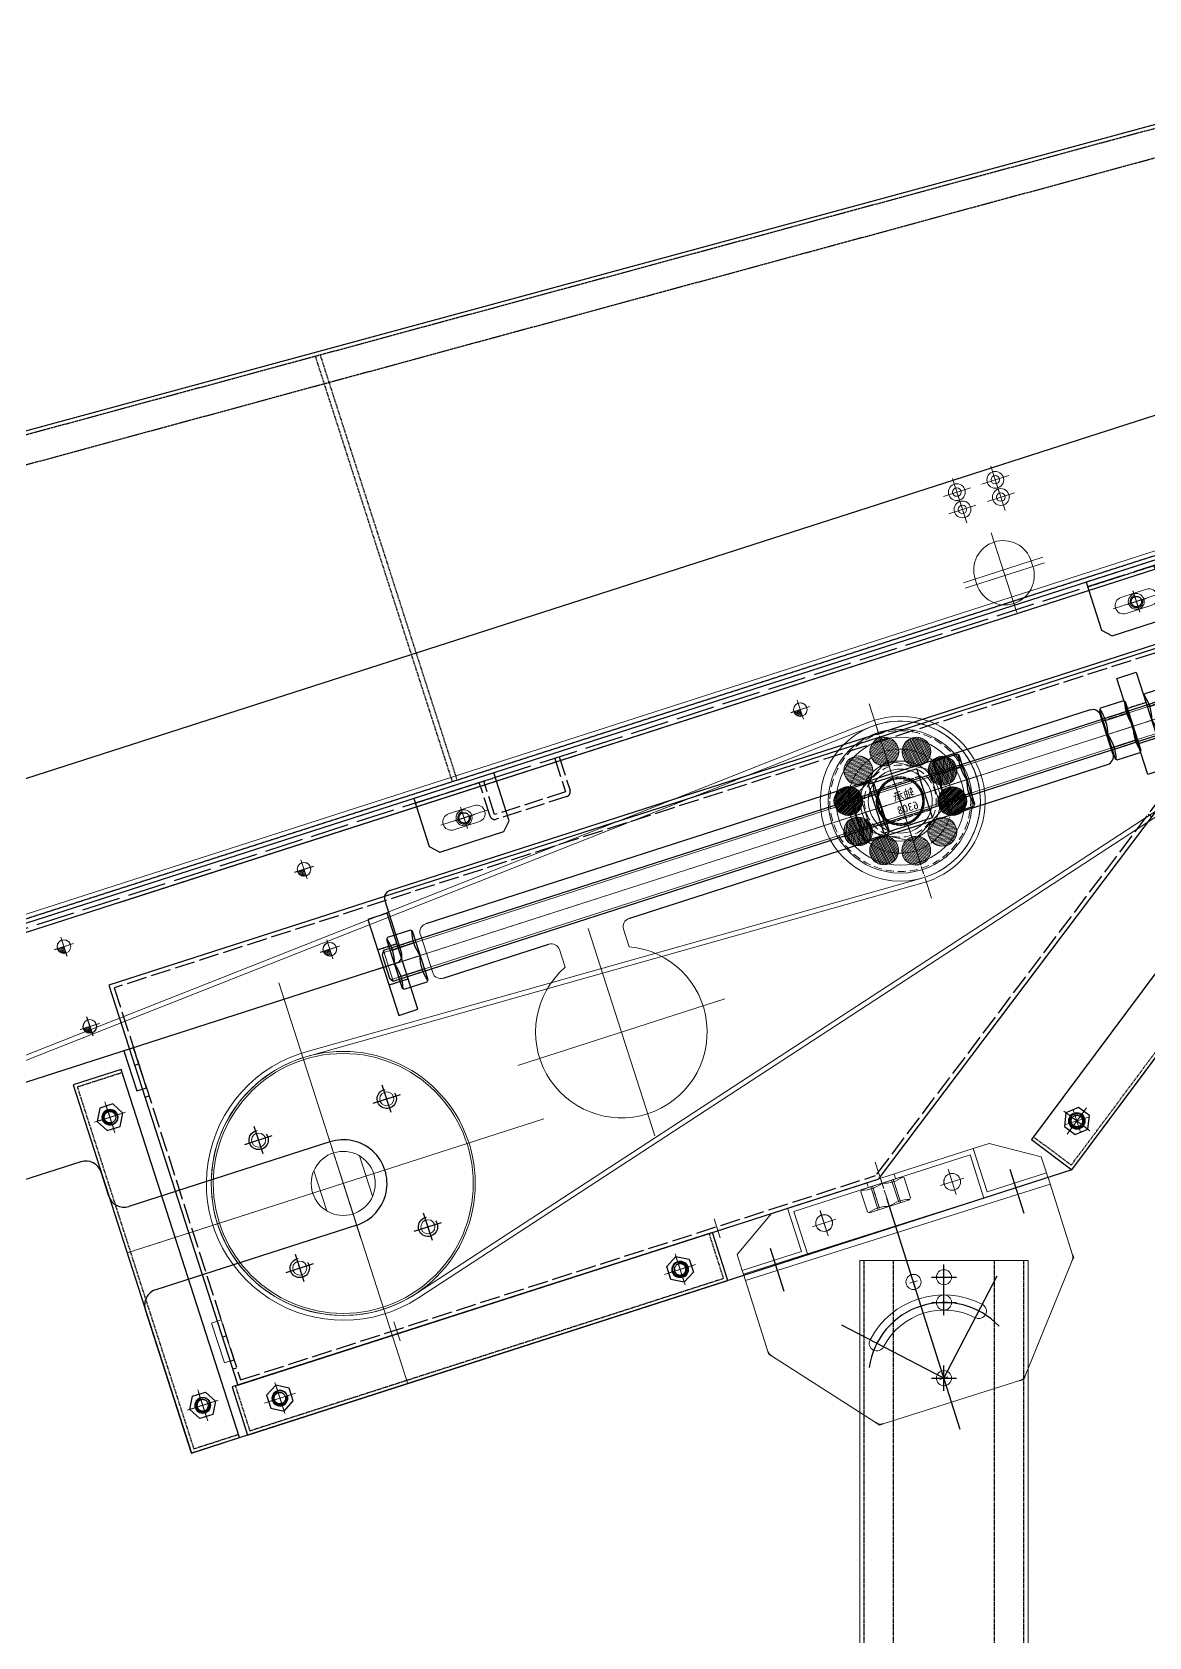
# Model space of a CAD drawing. Header units: millimetres. Extents: x 845401 to 948039, y 511594 to 550263.
# Drawn here: x 903362 to 904027, y 544708 to 545663 of the extents above; entities that cross this region are included whole.
import ezdxf

# ---------------------------------------------------------------- set-up
doc = ezdxf.new("R2010")
doc.units = ezdxf.units.MM
for name, pattern in [('ACAD_ISO02W100', [15, 12, -3]), ('CENTER', [0]), ('CENTER1', [28, 25, -1, 1, -1]), ('CENTER2', [28.575, 19.05, -3.175, 3.175, -3.175]), ('CENTERX2', [4, 2.5, -0.5, 0.5, -0.5]), ('DASHED', [0.75, 0.5, -0.25]), ('HIDDEN', [0.375, 0.25, -0.125])]:
    doc.linetypes.add(name, pattern=pattern)
for name, color, linetype in [('2细线层', 4, 'Continuous'), ('3中心线层', 1, 'CENTER'), ('4虚线层', 6, 'DASHED'), ('5剖面线层', 2, 'Continuous'), ('虚线', 4, 'ACAD_ISO02W100')]:
    doc.layers.add(name, color=color, linetype=linetype)
for name, color, linetype, lineweight in [('A-剖-0.10mm.......SECT-L01', 255, 'Continuous', 18), ('中心线', 1, 'CENTER', 9), ('粗实线', 7, 'Continuous', 30), ('细实线', 2, 'Continuous', 18)]:
    doc.layers.add(name, color=color, linetype=linetype, lineweight=lineweight)

# ---------------------------------------------------------------- blocks, each defined once
blk = doc.blocks.new('G$CDC56E7B3')
at = {"linetype": 'ByBlock', "lineweight": -2}
h = blk.add_hatch(color=2, dxfattribs=at)
h.paths.add_polyline_path([(2.5, -268.4), (2.5, -276.9), (11, -276.9)])
h.paths.add_polyline_path([(89, -276.9), (97.5, -276.9), (97.5, -268.4)])
for p, q in [((0, -286.9, 6.36), (0, 388.38)), ((100, 388.38), (0, 388.38)), ((100, -286.9, 6.36), (100, 388.38)), ((100, -276.9, 6.36), (0, -276.9, 6.36)), ((100, -286.9, 6.36), (0, -286.9, 6.36))]:
    blk.add_line(p, q)
for centre in [(50, 378.38), (50, 363.38), (50, 318.38), (50, -16.9, 6.36), (50, -116.9, 6.36), (20, -221.9, 6.36), (80, -221.9, 6.36)]:
    blk.add_circle(centre, 4.5)
at = {"layer": '3中心线层'}
for p, q in [((50, 370.88), (50, 385.88)), ((42.5, 378.38), (57.5, 378.38)), ((42.5, 363.38), (57.5, 363.38)), ((50, 355.88), (50, 370.88)), ((50, 310.88), (50, 325.88)), ((42.5, 318.38), (57.5, 318.38)), ((50, -6.7, 6.36), (50, -27.1, 6.36)), ((39.8, -16.9, 6.36), (60.2, -16.9, 6.36)), ((50, -106.7, 6.36), (50, -127.1, 6.36)), ((39.8, -116.9, 6.36), (60.2, -116.9, 6.36)), ((20, -205.4, 6.36), (20, -238.4, 6.36)), ((80, -205.4, 6.36), (80, -238.4, 6.36)), ((3.5, -221.9, 6.36), (36.5, -221.9, 6.36)), ((63.5, -221.9, 6.36), (96.5, -221.9, 6.36)), ((50, -295.27, 6.36), (50, -269.07, 6.36))]:
    blk.add_line(p, q, dxfattribs=at)
at = {"layer": '4虚线层'}
for p, q in [((2.5, -276.9, 6.36), (2.5, 388.38)), ((20, -276.9, 6.36), (20, 388.38)), ((80, -276.9, 6.36), (80, 388.38)), ((97.5, -276.9, 6.36), (97.5, 388.38)), ((42, -276.9, 6.36), (42, -286.9, 6.36)), ((43, -276.9, 6.36), (43, -286.9, 6.36)), ((57, -276.9, 6.36), (57, -286.9, 6.36)), ((58, -276.9, 6.36), (58, -286.9, 6.36))]:
    blk.add_line(p, q, dxfattribs=at)
at = {"layer": '5剖面线层'}
for p, q in [((11, -276.9, 6.36), (2.5, -268.4, 6.36)), ((89, -276.9, 6.36), (97.5, -268.4, 6.36))]:
    blk.add_line(p, q, dxfattribs=at)
blk = doc.blocks.new('G$C56B2856F')
at = {"linetype": 'ByBlock', "lineweight": -2}
h = blk.add_hatch(dxfattribs=at)
h.set_pattern_fill('ANSI31', color=0, scale=0.2, style=0)
h.set_pattern_definition([(45, (-3782.49265, -49905.5814), (-0.449012806, 0.449012806), [])])
h.paths.add_polyline_path([(4.25, 0), (0, 0), (0, -4.25, 0.4142136)])
at = {"color": 1, "linetype": 'CENTER', "lineweight": -2, "ltscale": 3}
for p, q in [((-6.25, 0), (6.25, 0)), ((0, 6.25), (0, -6.25))]:
    blk.add_line(p, q, dxfattribs=at)
at = {"color": 0, "linetype": 'ByBlock', "lineweight": -2}
blk.add_circle((0, 0), 4.25, dxfattribs=at)
blk = doc.blocks.new('G$C93B904BA')
at = {"color": 1, "linetype": 'CENTER', "lineweight": -2, "ltscale": 3}
for p, q in [((-7, 0), (7, 0)), ((0, 7), (0, -7))]:
    blk.add_line(p, q, dxfattribs=at)
at = {"color": 0, "linetype": 'ByBlock', "lineweight": -2}
blk.add_circle((0, 0), 5, dxfattribs=at)
blk = doc.blocks.new('A$C040F782D12')
for p, q in [((862828.4, -655715.1), (862866.9, -655715.1)), ((862828.4, -655715.1), (862828.4, -655715.1)), ((862863.9, -655718.1), (862831.4, -655718.1)), ((862865.4, -655752.1), (862865.4, -655719.6)), ((862868.4, -655716.6), (862868.4, -655755.1)), ((862868.4, -655755.1), (862868.4, -655755.1))]:
    blk.add_line(p, q)
for centre, radius, start, end in [((862831.4, -655715.1), 3, 180, 270), ((862863.9, -655719.6), 1.5, 0, 90), ((862866.9, -655716.6), 1.5, 0, 90), ((862868.4, -655752.1), 3, 180, 270)]:
    blk.add_arc(centre, radius, start, end)
blk = doc.blocks.new('A$C433C1705')
at = {"layer": '虚线', "ltscale": 5}
blk.add_blockref('A$C040F782D12', (-862828.4, 655755.1), dxfattribs=at)
blk = doc.blocks.new('G$C43B7555D')
at = {"layer": '粗实线'}
for p, q in [((6.5, 1.5), (6.5, 91)), ((1036, 91), (6.5, 91)), ((6.5, 91), (6.5, 91)), ((1036, 46), (1036, 91)), ((463.2, 41), (1031, 41)), ((458.2, 36), (458.2, 1.5)), ((453.2, -3.5), (11.5, -3.5))]:
    blk.add_line(p, q, dxfattribs=at)
for centre, radius, start, end in [((463.2, 36), 5, 90.0001, 180.0001), ((1031, 46), 5, 270.0001, 0.0001), ((11.5, 1.5), 5, 180.0001, 270.0001), ((453.2, 1.4), 4.97, 270.0534, 0.309)]:
    blk.add_arc(centre, radius, start, end, dxfattribs=at)
at = {"layer": '虚线', "ltscale": 2}
for p, q in [((6.7, 88.4), (21.5, 91)), ((21.5, 91), (21.7, 88)), ((1020.7, 88), (1021, 91)), ((1021, 91), (1035.7, 88.4)), ((6.7, 88.4), (7.2, 85.4)), ((7.2, 85.4), (21.7, 88)), ((1020.7, 88), (21.7, 88)), ((1020.7, 88), (1035.2, 85.5)), ((1035.7, 88.4), (1035.2, 85.5))]:
    blk.add_line(p, q, dxfattribs=at)
at = {"layer": '虚线'}
for p, q in [((537, 66), (537, 88)), ((540, 66), (540, 88)), ((586.5, 88), (586.5, 66)), ((589.5, 88), (589.5, 66)), ((586.5, 66), (540, 66)), ((586.5, 63), (540, 63))]:
    blk.add_line(p, q, dxfattribs=at)
for centre, start, end in [((540, 66), 180.0001, 270.0001), ((586.5, 66), 270.0001, 0.0001)]:
    blk.add_arc(centre, 3, start, end, dxfattribs=at)
at = {"color": 0, "linetype": 'ByBlock', "lineweight": -2, "xscale": -1, "rotation": 8.58913231783558e-05}
for name, p in [('G$C56B2856F', (38, 70)), ('G$C93B904BA', (80, 70, 0)), ('G$C56B2856F', (258.6, 70)), ('G$C56B2856F', (416.2, 70)), ('G$C93B904BA', (521.2, 70)), ('G$C56B2856F', (741.9, 70)), ('G$C93B904BA', (962.4, 70)), ('G$C56B2856F', (1004.4, 70)), ('G$C56B2856F', (38, 17.5)), ('G$C93B904BA', (143, 22.8)), ('G$C56B2856F', (258.8, 17.5)), ('G$C56B2856F', (416.2, 17.5))]:
    blk.add_blockref(name, p, dxfattribs=at)
at = {"layer": '虚线', "ltscale": 2, "xscale": -1, "rotation": 8.58913231783558e-05}
blk.add_blockref('A$C433C1705', (61.4, 48), dxfattribs=at)
at = {"layer": '虚线', "ltscale": 2, "rotation": 8.589132319238923e-05}
blk.add_blockref('A$C433C1705', (979.4, 48), dxfattribs=at)
blk = doc.blocks.new('6308zza')
h = blk.add_hatch()
h.set_pattern_fill('ANSI31', color=2, scale=0.25, style=0)
h.set_pattern_definition([(45, (-1872.5048, -2641.3872), (-0.561266, 0.561266), [])])
h.paths.add_polyline_path([(9, 32.5, 1), (-9, 32.5, 1)])
h = blk.add_hatch()
h.set_pattern_fill('ANSI31', color=2, scale=0.25, angle=36, style=0)
h.set_pattern_definition([(81, (37.6802, -3237.5578), (-0.78397762, 0.12416986), [])])
h.paths.add_polyline_path([(-28.1, 26.3, 1), (-10.1, 26.3, 1)])
h = blk.add_hatch()
h.set_pattern_fill('ANSI31', color=2, scale=0.25, angle=-36, style=0)
h.set_pattern_definition([(9, (-3067.45665, -1036.2964), (-0.12416986, 0.78397762), [])])
h.paths.add_polyline_path([(10.1, 26.3, 1), (28.1, 26.3, 1)])
h = blk.add_hatch()
h.set_pattern_fill('ANSI31', color=2, scale=0.25, angle=72, style=0)
h.set_pattern_definition([(117, (1933.4727, -2597.09144), (-0.70723643, -0.36035496), [])])
h.paths.add_polyline_path([(-39.9, 10, 1), (-21.9, 10, 1)])
h = blk.add_hatch()
h.set_pattern_fill('ANSI31', color=2, scale=0.25, angle=-72, style=0)
h.set_pattern_definition([(333, (-3090.7443, 964.6244), (0.36035496, 0.70723643), [])])
h.paths.add_polyline_path([(39.9, 10, 1), (21.9, 10, 1)])
h = blk.add_hatch()
h.set_pattern_fill('ANSI31', color=2, scale=0.25, angle=108, style=0)
h.set_pattern_definition([(153, (3090.7443, -964.6244), (-0.36035496, -0.70723643), [])])
h.paths.add_polyline_path([(-39.9, -10, 1), (-21.9, -10, 1)])
h = blk.add_hatch()
h.set_pattern_fill('ANSI31', color=2, scale=0.25, angle=-108, style=0)
h.set_pattern_definition([(297, (-1933.4727, 2597.09144), (0.70723643, 0.36035496), [])])
h.paths.add_polyline_path([(39.9, -10, 1), (21.9, -10, 1)])
h = blk.add_hatch()
h.set_pattern_fill('ANSI31', color=2, scale=0.25, angle=144, style=0)
h.set_pattern_definition([(189, (3067.45665, 1036.2964), (0.12416986, -0.78397762), [])])
h.paths.add_polyline_path([(-10.1, -26.3, 1), (-28.1, -26.3, 1)])
h = blk.add_hatch()
h.set_pattern_fill('ANSI31', color=2, scale=0.25, angle=-144, style=0)
h.set_pattern_definition([(261, (-37.6802, 3237.5578), (0.78397762, -0.12416986), [])])
h.paths.add_polyline_path([(28.1, -26.3, 1), (10.1, -26.3, 1)])
h = blk.add_hatch()
h.set_pattern_fill('ANSI31', color=2, scale=0.25, angle=180, style=0)
h.set_pattern_definition([(225, (1872.5048, 2641.3872), (0.561266, -0.561266), [])])
h.paths.add_polyline_path([(9, -32.5, 1), (-9, -32.5, 1)])
at = {"color": 1, "linetype": 'CENTER2', "ltscale": 0.25}
for p, q in [((0, 50), (0, -50)), ((-50, 0), (50, 0))]:
    blk.add_line(p, q, dxfattribs=at)
at = {"color": 2}
for centre, radius in [((0, 0), 45), ((0, 32.5), 9), ((0, 0), 40), ((-19.1, 26.3), 9), ((19.1, 26.3), 9), ((0, 0), 25), ((-30.9, 10), 9), ((0, 0), 20), ((30.9, 10), 9), ((-30.9, -10), 9), ((30.9, -10), 9), ((-19.1, -26.3), 9), ((19.1, -26.3), 9), ((0, -32.5), 9)]:
    blk.add_circle(centre, radius, dxfattribs=at)
at = {"color": 1, "linetype": 'CENTER2', "ltscale": 0.25}
blk.add_circle((0, 0), 32.5, dxfattribs=at)
at = {"color": 3, "insert": (-10, 5.5), "char_height": 5, "width": 23.104, "attachment_point": 1}
blk.add_mtext('{\\fSimSun|b0|i0|c134|p54;轴承}6308', dxfattribs=at)
blk = doc.blocks.new('NLZT2015-6-5LM43T56')
at = {"color": 1, "linetype": 'CENTERX2'}
for p, q in [((0, -30), (0, 30)), ((-30, 0), (30, 0))]:
    blk.add_line(p, q, dxfattribs=at)
at = {"color": 0}
blk.add_lwpolyline([(-13.3, 23), (-26.6, 0), (-13.3, -23), (13.3, -23), (26.6, 0), (13.3, 23)], close=True, dxfattribs=at)
at = {"layer": '粗实线'}
blk.add_circle((0, 0), 14.2, dxfattribs=at)
at = {"layer": '细实线'}
blk.add_arc((0, 0), 15, 90, 0, dxfattribs=at)
blk = doc.blocks.new('nlzt2015-6-3rty66u')
at = {"color": 1, "linetype": 'CENTERX2'}
for p, q in [((0, 25), (0, -25)), ((-25, 0), (25, 0))]:
    blk.add_line(p, q, dxfattribs=at)
at = {"layer": '粗实线'}
blk.add_lwpolyline([(-16, 16), (16, 16), (16, -16), (-16, -16)], close=True, dxfattribs=at)
at = {"layer": '虚线', "ltscale": 0.25}
for p, q in [((-11, 16), (-11, -16)), ((11, 16), (11, -16))]:
    blk.add_line(p, q, dxfattribs=at)
at = {"layer": '虚线', "linetype": 'DASHED', "ltscale": 0.25}
blk.add_circle((0, 0), 15, dxfattribs=at)
blk.add_arc((0, 0), 14.2, 0, 270, dxfattribs=at)
blk = doc.blocks.new('gzsf123wwe')
at = {"color": 1, "linetype": 'CENTER2'}
for p, q in [((0, 75.8), (0, -51.8)), ((0, 29.5), (0, -5.5)), ((-63.8, 12), (63.8, 12)), ((-20.5, 12), (20.5, 12))]:
    blk.add_line(p, q, dxfattribs=at)
for radius in [50, 20]:
    blk.add_circle((0, 12), radius)
at = {"color": 4, "linetype": 'HIDDEN', "ltscale": 20}
for radius in [44, 22.5, 15, 14.2]:
    blk.add_circle((0, 12), radius, dxfattribs=at)
blk.add_blockref('6308zza', (0, 12))
at = {"color": 0, "rotation": 90}
for name in ['NLZT2015-6-5LM43T56', 'nlzt2015-6-3rty66u']:
    blk.add_blockref(name, (0, 12), dxfattribs=at)
blk = doc.blocks.new('A$C2DEA4E17')
for p, q in [((116.6, 144.8), (116.6, 118.4)), ((146.6, 144.8), (146.6, 118.4))]:
    blk.add_line(p, q)
for radius in [82.5, 81.2, 20]:
    blk.add_circle((131.6, 131.6), radius)
at = {"layer": '中心线', "ltscale": 10}
for p, q in [((131.6, 263.2), (131.6, 0)), ((263.2, 131.6), (0, 131.6))]:
    blk.add_line(p, q, dxfattribs=at)
blk = doc.blocks.new('M20XA')
at = {"layer": '中心线', "ltscale": 5}
blk.add_line((0, 12.4), (0, -12.7), dxfattribs=at)
at = {"layer": '粗实线', "color": 2}
for p, q in [((-8.7, -8.1), (-8.7, 6.2)), ((8.7, -8.1), (8.7, 6.2))]:
    blk.add_line(p, q, dxfattribs=at)
blk.add_lwpolyline([(-16, 7.6), (16, 7.6), (17, 6.6), (17, -8.4), (16, -9.4), (-16, -9.4), (-17, -8.4), (-17, 6.6)], close=True, dxfattribs=at)
for centre, start, end in [((-8.6, 34), 253.9372, 288.0244), ((8.6, 34), 251.9756, 286.0628), ((-8.6, -35.8), 71.9756, 106.0628), ((8.6, -35.8), 73.9372, 108.0244)]:
    blk.add_arc(centre, 27.8, start, end, dxfattribs=at)
at = {"layer": '虚线', "ltscale": 0.5}
for p, q in [((-8.8, 7.6), (-8.8, -9.4)), ((8.8, 7.6), (8.8, -9.4))]:
    blk.add_line(p, q, dxfattribs=at)
for points in [[(-10, -9.4), (-10, 7.6)], [(10, 7.6), (10, -9.4)]]:
    blk.add_lwpolyline(points, dxfattribs=at)
blk = doc.blocks.new('G$CD5F4420C')
at = {"color": 0, "linetype": 'ByBlock', "lineweight": -2}
for p, q in [((1.5, 20), (1.5, 0)), ((523.5, 0), (523.5, 20))]:
    blk.add_line(p, q, dxfattribs=at)
at = {"layer": '中心线', "ltscale": 10}
blk.add_line((525, 10), (0, 10), dxfattribs=at)
at = {"layer": '粗实线'}
blk.add_lwpolyline([(0, 10), (0, 17.5), (1.5, 20), (523.5, 20), (525, 17.5), (525, 2.5), (523.5, 0), (1.5, 0), (0, 2.5), (0, 10)], dxfattribs=at)
at = {"layer": '细实线', "ltscale": 10}
for p, q in [((0.7, 18.8), (524.3, 18.8)), ((0.7, 1.2), (524.3, 1.2))]:
    blk.add_line(p, q, dxfattribs=at)
blk = doc.blocks.new('G$CA2CF0012')
at = {"rotation": 89.99999999999999}
for p in [(13.1, 17), (42.1, 17), (151.3, 17), (207.3, 17), (510.1, 17)]:
    blk.add_blockref('M20XA', p, dxfattribs=at)
at = {"color": 0, "linetype": 'ByBlock', "lineweight": -2}
blk.add_blockref('G$CD5F4420C', (0, 7), dxfattribs=at)
blk = doc.blocks.new('M8LMDS')
at = {"layer": '中心线', "ltscale": 2.5}
for p, q in [((0, 9.69), (0, -9.69)), ((-9.69, 0), (9.69, 0))]:
    blk.add_line(p, q, dxfattribs=at)
at = {"layer": '虚线', "color": 2}
blk.add_lwpolyline([(-4.04, 7), (-8.08, 0), (-4.04, -7), (4.04, -7), (8.08, 0), (4.04, 7)], close=True, dxfattribs=at)
at = {"layer": '虚线', "color": 2, "ltscale": 10}
blk.add_circle((0, 0), 3.4, dxfattribs=at)
blk.add_arc((0, 0), 4, 0, 270, dxfattribs=at)
blk = doc.blocks.new('G$C99142C59')
at = {"layer": '中心线', "color": 1, "linetype": 'CENTER2', "ltscale": 5}
for p, q in [((-8, 0), (8, 0)), ((0, -8), (0, 8))]:
    blk.add_line(p, q, dxfattribs=at)
at = {"layer": '粗实线'}
blk.add_circle((0, 0), 4.5, dxfattribs=at)
blk.add_blockref('M8LMDS', (0, 0))
blk = doc.blocks.new('G$CC7797B18')
at = {"color": 0, "linetype": 'ByBlock', "lineweight": -2, "xscale": -1, "rotation": 270}
blk.add_blockref('G$C99142C59', (0, 0), dxfattribs=at)
blk = doc.blocks.new('A$C38D108FB')
at = {"layer": '粗实线'}
blk.add_lwpolyline([(0, 325), (30, 325), (30, 25), (0, 25)], close=True, dxfattribs=at)
at = {"layer": '虚线', "linetype": 'DASHED'}
blk.add_lwpolyline([(0, 323), (28, 323), (28, 27), (0, 27)], dxfattribs=at)
at = {"color": 0, "linetype": 'ByBlock', "lineweight": -2, "rotation": 90}
blk.add_blockref('G$CC7797B18', (15, 300), dxfattribs=at)
at = {"color": 0, "linetype": 'ByBlock', "lineweight": -2, "xscale": -1, "rotation": 90}
blk.add_blockref('G$CC7797B18', (15, 50), dxfattribs=at)
blk = doc.blocks.new('A$C38A40C21')
at = {"layer": '粗实线'}
blk.add_lwpolyline([(0, 230), (30, 230), (30, 0), (0, 0)], close=True, dxfattribs=at)
at = {"layer": '虚线', "linetype": 'DASHED'}
blk.add_lwpolyline([(0, 228), (28, 228), (28, 2), (0, 2)], dxfattribs=at)
at = {"color": 0, "linetype": 'ByBlock', "lineweight": -2, "rotation": 90}
blk.add_blockref('G$CC7797B18', (15, 205), dxfattribs=at)
at = {"color": 0, "linetype": 'ByBlock', "lineweight": -2, "xscale": -1, "rotation": 90}
blk.add_blockref('G$CC7797B18', (15, 25), dxfattribs=at)
blk = doc.blocks.new('ew323')
at = {"color": 2, "linetype": 'HIDDEN', "ltscale": 10}
for p, q in [((-1.46, 60.5), (-1.46, 46)), ((10.54, 60.5), (10.54, 46))]:
    blk.add_line(p, q, dxfattribs=at)
at = {"color": 2}
for p, q in [((-1.46, 47.25), (-1.46, 59.24)), ((10.54, 47.25), (10.54, 59.24))]:
    blk.add_line(p, q, dxfattribs=at)
at = {"color": 1, "linetype": 'CENTER2', "ltscale": 0.25}
blk.add_line((4.54, 63.3), (4.54, 41.92), dxfattribs=at)
at = {"color": 2}
blk.add_lwpolyline([(-7.96, 60.5), (17.04, 60.5), (18.04, 59.5), (18.04, 47), (17.04, 46), (-7.96, 46), (-8.96, 47), (-8.96, 59.5)], close=True, dxfattribs=at)
blk.add_lwpolyline([(-2.46, 46), (-2.46, 60.5), (11.54, 60.5), (11.54, 46)], dxfattribs=at)
for centre, start, end in [((-2.26, 78.34), 251.72079, 290.86753), ((11.34, 78.34), 249.13247, 288.27921), ((-2.26, 28.16), 69.13247, 108.27921), ((11.34, 28.16), 71.72079, 110.86753)]:
    blk.add_arc(centre, 19.09, start, end, dxfattribs=at)
blk = doc.blocks.new('A$C58470C7F')
at = {"color": 1, "linetype": 'CENTER', "lineweight": -2, "ltscale": 3}
blk.add_line((85, 24.11), (85, 40.11), dxfattribs=at)
at = {"color": 0, "linetype": 'ByBlock', "lineweight": -2}
for p, q in [((17, 30), (-10, 13)), ((17, 30), (27, 30)), ((143, 30), (27, 30)), ((27, 30), (27, 3)), ((143, 3), (143, 30)), ((143, 30), (153, 30)), ((153, 30), (180, 13)), ((30, 0), (30, 27)), ((30, 27), (140, 27)), ((140, 27), (140, 0)), ((-10, 3), (-10, 13)), ((180, 13), (180, 3)), ((27, 3), (-10, 3)), ((-10, 3), (-10, 0)), ((-10, 0), (30, 0)), ((140, 0), (180, 0)), ((180, 3), (143, 3)), ((180, 0), (180, 3))]:
    blk.add_line(p, q, dxfattribs=at)
at = {"color": 4, "linetype": 'DASHED', "lineweight": -2}
for p, q in [((76.5, 30), (76.5, 27)), ((93.5, 30), (93.5, 27))]:
    blk.add_line(p, q, dxfattribs=at)
at = {"color": 1, "linetype": 'CENTER', "lineweight": -2}
for p, q in [((45, 22.91), (45, 7.09)), ((125, 22.91), (125, 7.09)), ((37.75, 15), (52.25, 15)), ((117.75, 15), (132.25, 15)), ((10, 6.43), (10, -5.07)), ((160, 6.43), (160, -5.07))]:
    blk.add_line(p, q, dxfattribs=at)
at = {"color": 0, "linetype": 'ByBlock', "lineweight": -2}
blk.add_lwpolyline([(30, 27), (140, 27), (140, 0), (30, 0)], close=True, dxfattribs=at)
for centre in [(45, 15), (125, 15)]:
    blk.add_circle(centre, 5, dxfattribs=at)
at = {"xscale": -1}
blk.add_blockref('ew323', (89.54, -33.5), dxfattribs=at)
blk = doc.blocks.new('A$C3BF44A2F')
at = {"layer": '中心线', "ltscale": 4}
for p, q in [((570.01, 62.5), (570.01, 50.5)), ((770.01, 62.5), (770.01, 50.5))]:
    blk.add_line(p, q, dxfattribs=at)
at = {"layer": '粗实线'}
for p, q in [((200, 245), (200, 305)), ((200, 305), (200, 305)), ((200, 305), (870, 305)), ((870, 305), (870, 55)), ((200, 245), (470, 55)), ((870, 55), (470, 55))]:
    blk.add_line(p, q, dxfattribs=at)
at = {"layer": '虚线'}
for p, q in [((202.5, 302.5), (867.5, 302.5)), ((202.5, 246.3), (202.5, 302.5)), ((867.5, 302.5), (867.5, 57.5)), ((202.5, 290), (200, 290)), ((202.5, 275), (200, 275)), ((202.5, 270), (200, 270)), ((870, 255.01), (867.5, 255.01)), ((202.5, 246.3), (200, 245)), ((202.5, 246.3), (470.79, 57.5)), ((870, 240.01), (867.5, 240.01)), ((870, 235.01), (867.5, 235.01)), ((250.51, 212.51), (249.07, 210.47)), ((870, 85.01), (867.5, 85.01)), ((870, 70.01), (867.5, 70.01)), ((867.5, 57.5), (470.78, 57.5)), ((870, 65.01), (867.5, 65.01))]:
    blk.add_line(p, q, dxfattribs=at)
blk = doc.blocks.new('A$C09AA00CB')
blk.add_circle((9, 9), 4.4)
at = {"layer": '2细线层'}
blk.add_arc((9, 9), 6, 160.1448, 98.7462, dxfattribs=at)
at = {"layer": '3中心线层'}
for p, q in [((9, 0), (9, 18)), ((18, 9), (0, 9))]:
    blk.add_line(p, q, dxfattribs=at)
blk = doc.blocks.new('G$C22525416')
at = {"color": 0, "linetype": 'ByBlock', "lineweight": -2}
for p, q in [((549.9, 223.1), (549.9, 248.3)), ((629.7, 201), (629.7, 212.6)), ((671.7, 201), (671.7, 212.6))]:
    blk.add_line(p, q, dxfattribs=at)
blk.add_lwpolyline([(357.6, 57.1), (351.3, 57.1), (351.3, 30.9), (357.6, 30.9)], close=True, dxfattribs=at)
for centre in [(734.7, -0.7), (818.8, -0.7)]:
    blk.add_circle(centre, 5.25, dxfattribs=at)
at = {"color": 0, "linetype": 'ByBlock'}
for centre, start, end in [((555.1, 248.3), 90.0001, 180.0001), ((555.1, 223.1), 180.0001, 270.0001), ((624.4, 212.6), 0.0001, 90.0001), ((677, 212.6), 90.0001, 180.0001)]:
    blk.add_arc(centre, 5.25, start, end, dxfattribs=at)
at = {"color": 0, "linetype": 'ByBlock', "lineweight": -2}
blk.add_arc((650.7, 151.7), 53.6, 113.0889, 66.9113, dxfattribs=at)
at = {"layer": '中心线', "color": 1, "linetype": 'CENTER2', "ltscale": 8}
for p, q in [((598.2, 315), (598.2, 303.4)), ((1039.4, 315), (1039.4, 303.5)), ((603.9, 309.2), (592.4, 309.2)), ((1045.2, 309.2), (1033.6, 309.2)), ((544.8, 235.7), (514.9, 235.7)), ((1002.4, 235.7), (1032.3, 235.7)), ((456.3, 147.2), (456.3, 78.7)), ((734.7, -8.3), (734.7, 7)), ((818.8, -8.3), (818.8, 7)), ((727.1, -0.7), (742.4, -0.7)), ((811.2, -0.7), (826.4, -0.7))]:
    blk.add_line(p, q, dxfattribs=at)
at = {"layer": '中心线', "color": 1, "linetype": 'CENTER2', "ltscale": 15}
for p, q in [((545.7, 235.7), (999.5, 235.7)), ((650.7, 83.7), (650.7, 219.7)), ((582.7, 151.7), (718.7, 151.7)), ((314.5, 114.9), (487.4, 114.9))]:
    blk.add_line(p, q, dxfattribs=at)
at = {"layer": '粗实线'}
for p, q in [((-43.7, 325), (1210, 325)), ((376.8, 325), (1210, 325)), ((991.1, 253.6), (555.1, 253.6)), ((996.3, 223.1), (996.3, 248.3)), ((892.3, -16.4), (1241, 232)), ((555.1, 217.9), (624.4, 217.9)), ((677, 217.9), (991.1, 217.9)), ((304.5, 178), (-42.7, 178)), ((314.5, 152.2), (314.5, 168)), ((456.4, 142.2), (324.5, 142.2)), ((456.4, 87.6), (324.5, 87.6)), ((314.5, -16.4), (314.5, 77.6)), ((892.3, -16.4), (314.5, -16.4))]:
    blk.add_line(p, q, dxfattribs=at)
for points in [[(534.1, 267.2), (521.5, 267.2), (521.5, 204.2), (534.1, 204.2)], [(1013.1, 267.2), (1025.7, 267.2), (1025.7, 204.2), (1013.1, 204.2)], [(357.6, 235.7), (351.3, 235.7), (351.3, 209.4), (357.6, 209.4)]]:
    blk.add_lwpolyline(points, close=True, dxfattribs=at)
at = {"layer": '粗实线', "linetype": 'CENTER1'}
for centre in [(598.2, 309.2), (1039.4, 309.2)]:
    blk.add_circle(centre, 3.25, dxfattribs=at)
at = {"layer": '粗实线'}
for centre, radius, start, end in [((991.1, 248.3), 5.25, 0.0001, 90.0001), ((991.1, 223.1), 5.25, 270.0001, 0.0001), ((304.5, 168), 10, 0.0001, 90.0001), ((324.5, 152.2), 10, 180.0001, 270.0001), ((456.4, 114.9), 27.3, 269.9987, 90.0014), ((324.5, 77.6), 10, 90.0001, 180.0001)]:
    blk.add_arc(centre, radius, start, end, dxfattribs=at)
at = {"layer": '细实线', "linetype": 'CENTER1'}
for centre in [(598.2, 309.2), (1039.4, 309.2)]:
    blk.add_arc(centre, 4, 90.0001, 0.0001, dxfattribs=at)
at = {"layer": '虚线', "linetype": 'DASHED', "ltscale": 0.5}
for p, q in [((521.5, 247.3), (534.1, 247.3)), ((1025.7, 247.3), (1013.1, 247.3)), ((521.5, 224.2), (534.1, 224.2)), ((1025.7, 224.2), (1013.1, 224.2))]:
    blk.add_line(p, q, dxfattribs=at)
at = {"color": 0, "linetype": 'ByBlock', "lineweight": -2, "xscale": -1, "rotation": 9.018582662945749e-05}
for name, p in [('G$C56B2856F', (335.6, 309.2)), ('G$C56B2856F', (493.1, 309.2)), ('G$C56B2856F', (818.8, 309.2)), ('G$C56B2856F', (335.6, 256.8, 0)), ('G$C56B2856F', (493.2, 256.7)), ('G$C93B904BA', (330.3, 198.9)), ('A$C09AA00CB', (423.3, 147.9)), ('A$C09AA00CB', (507.4, 147.9)), ('A$C09AA00CB', (423.3, 63.9)), ('A$C09AA00CB', (507.4, 63.9)), ('G$C93B904BA', (330.3, 9.8)), ('G$C93B904BA', (377.6, -0.7))]:
    blk.add_blockref(name, p, dxfattribs=at)
at = {"color": 0, "linetype": 'ByBlock', "lineweight": -2, "xscale": -1.050513166964526, "yscale": 1.050513166964526, "zscale": 1.050513166964527, "rotation": 9.018582662945749e-05}
for p in [(904.6, 11.7), (640.2, -0.7)]:
    blk.add_blockref('G$C93B904BA', p, dxfattribs=at)
blk = doc.blocks.new('G$CFCAD1EAC')
at = {"color": 1}
for points in [[(880.94, 292.56), (65.17, 239.65, -1.034279), (61.77, 340.44), (1201.55, 340.44, -0.874173), (1214.92, 241.34), (520.91, 51.64, -1.17665), (503.49, 211.34), (881.6, 197.54, 1.06248)], [(880.75, 295.41), (64.97, 242.5, -1.034279), (61.77, 337.59), (1201.55, 337.59, -0.874173), (1214.16, 244.1), (520.15, 54.39), (520.15, 54.39, -1.176676), (503.34, 208.48), (881.45, 194.69, 1.062473)]]:
    blk.add_lwpolyline(points, format="xyb", close=True, dxfattribs=at)
at = {"yscale": 0.9519157221889137, "rotation": 359.9999999999903}
for name, p, xscale, zscale in [('G$C43B7555D', (138.01, 248.47, 0), 0.9519157221889137, 0.9519157221889137), ('G$C22525416', (64.75, 20.7), 0.9519157221889137, 0.9519157221889137), ('gzsf123wwe', (884.15, 233.65), -0.9519157221889137, 0.9519157221889135), ('A$C2DEA4E17', (624.41, 4.8), -0.9519157221889137, 0.9519157221889135)]:
    blk.add_blockref(name, p, dxfattribs=dict(at, xscale=xscale, zscale=zscale))
at = {"color": 0, "linetype": 'ByBlock', "lineweight": -2, "xscale": -1}
for name, p, rotation in [('A$C3BF44A2F', (1272.67, -19.94), 359.9999999999903), ('A$C38A40C21', (394.17, 5.07), 359.9999999999903), ('A$C38D108FB', (1161.47, 218.07), 125.463874823896), ('A$C38D108FB', (724.17, 35.07), 89.99999999999972)]:
    blk.add_blockref(name, p, dxfattribs=dict(at, rotation=rotation))
at = {"color": 0, "linetype": 'ByBlock', "lineweight": -2, "xscale": -0.9519157221889137, "yscale": 0.9519157221889137, "zscale": 0.9519157221889135, "rotation": 359.9999999999903}
blk.add_blockref('G$CA2CF0012', (1062.59, 228.89), dxfattribs=at)
at = {"color": 0, "linetype": 'ByBlock', "lineweight": -2, "rotation": 359.9999999999903}
blk.add_blockref('A$C58470C7F', (719.17, 5.07), dxfattribs=at)
blk = doc.blocks.new('A$C36980DBC')
for p, q in [((0, 127.1), (190, 127.1)), ((0, 78.91), (0, 127.1)), ((190, 78.91), (190, 127.1)), ((0, 123.1), (190, 123.1)), ((92.5, 92.1), (97.5, 92.1)), ((95, 89.6), (95, 94.6)), ((1.16, 75.71), (48.5, 18.9)), ((188.84, 75.71), (141.5, 18.9)), ((92.5, 32.1), (97.5, 32.1)), ((95, 29.6), (95, 34.6)), ((137.66, 17.1), (52.34, 17.1))]:
    blk.add_line(p, q)
for centre in [(95, 92.1), (95, 32.1)]:
    blk.add_circle(centre, 4.5)
for centre, radius, start, end in [((5, 78.91), 5, 180, 219.80557), ((95, 32.1), 49.5, 45, 135), ((185, 78.91), 5, 320.19443, 0), ((63.18, 63.92), 4.5, 135, 315), ((95, 32.1), 40.5, 45, 135), ((126.82, 63.92), 4.5, 225, 45), ((52.34, 22.1), 5, 219.80557, 270), ((137.66, 22.1), 5, 270, 320.19443)]:
    blk.add_arc(centre, radius, start, end)
at = {"layer": '2细线层'}
for p, q in [((0, 78.91), (0, 77.1)), ((1.16, 75.71), (0, 77.1)), ((188.84, 75.71), (190, 77.1)), ((190, 78.91), (190, 77.1)), ((50, 17.1), (48.5, 18.9)), ((52.34, 17.1), (50, 17.1)), ((137.66, 17.1), (140, 17.1)), ((140, 17.1), (141.5, 18.9))]:
    blk.add_line(p, q, dxfattribs=at)
at = {"layer": '3中心线层'}
for p, q in [((95, 0), (95, 144.32)), ((20, 109.92), (20, 136.84)), ((170, 110.99), (170, 138.46)), ((95, 32.1), (46.54, 80.56)), ((95, 32.1), (143.46, 80.56))]:
    blk.add_line(p, q, dxfattribs=at)
blk.add_arc((95, 32.1), 45, 25.70181, 154.29819, dxfattribs=at)
blk = doc.blocks.new('A$C5FC54899')
at = {"color": 1, "linetype": 'CENTER', "lineweight": -2, "ltscale": 3}
for p, q in [((14.5, 13), (14.5, 0)), ((0, 6.5), (29, 6.5))]:
    blk.add_line(p, q, dxfattribs=at)
at = {"color": 0, "linetype": 'ByBlock', "lineweight": -2}
blk.add_lwpolyline([(6.5, 1.5), (22.5, 1.5, 0.414214), (27.5, 6.5, 0.414214), (22.5, 11.5), (6.5, 11.5, 0.414214), (1.5, 6.5, 0.414214)], format="xyb", close=True, dxfattribs=at)
blk = doc.blocks.new('A$C4D7926B7')
at = {"layer": '粗实线'}
blk.add_lwpolyline([(5, -5), (5, -5), (0, 0), (0, 30), (50, 30), (50, 0), (45, -5), (5, -5)], dxfattribs=at)
at = {"layer": '虚线', "color": 4, "linetype": 'DASHED'}
blk.add_line((0, 27), (50, 27), dxfattribs=at)
at = {"color": 0, "linetype": 'ByBlock', "lineweight": -2}
blk.add_blockref('A$C5FC54899', (10.5, 3.5), dxfattribs=at)
blk = doc.blocks.new('G$CAE280B22')
at = {"color": 1}
for p, q in [((24.76, 49.84), (24.76, 0)), ((0, 26.62), (49.52, 26.62)), ((0, 23.22), (49.52, 23.22))]:
    blk.add_line(p, q, dxfattribs=at)
blk.add_lwpolyline([(24.76, 5.72), (24.76, 5.72, 0.414214), (42.26, 23.22), (42.26, 26.62, 0.414214), (24.76, 44.12), (24.76, 44.12, 0.414214), (7.26, 26.62), (7.26, 23.22, 0.414214)], format="xyb", close=True)
blk = doc.blocks.new('G$C397DBCB9')
at = {"color": 1}
blk.add_blockref('G$CAE280B22', (-24.76, -21.31), dxfattribs=at)
blk = doc.blocks.new('G$CD2AE9158')
at = {"layer": 'A-剖-0.10mm.......SECT-L01'}
for radius in [5, 2.5]:
    blk.add_circle((8.42, 8.42), radius, dxfattribs=at)
at = {"layer": '中心线'}
for p, q in [((8.42, 16.84), (8.42, 0)), ((16.84, 8.42), (0, 8.42))]:
    blk.add_line(p, q, dxfattribs=at)
blk = doc.blocks.new('A$C623a7575')
blk.add_line((1120.29, 330.96, 0), (1025.1, 300.33, 0))
at = {"layer": '粗实线'}
for p, q in [((1310.57, 478.35, 0), (66.79, 78.06, 0)), ((1310.57, 392.21, 0), (91.91, 0, 0))]:
    blk.add_line(p, q, dxfattribs=at)
at = {"layer": '粗实线', "elevation": 0}
blk.add_lwpolyline([(91.91, 0), (0, 285.58), (1310.67, 641.27)], dxfattribs=at)
at = {"layer": '虚线', "color": 4, "linetype": 'DASHED'}
for p, q in [((1310.67, 638.77, -6.74), (0.77, 283.2, 0)), ((1310.67, 621.27, 0), (6.13, 266.54, 0)), ((693.71, 196.32, 0), (612.32, 449.2, 0)), ((690.85, 195.4, 0), (609.42, 448.42, 0)), ((1310.57, 394.84, 0), (91.14, 2.38, 0))]:
    blk.add_line(p, q, dxfattribs=at)
at = {"color": 2, "rotation": 17.83999483914048}
blk.add_blockref('G$C397DBCB9', (1019.97, 316.27, 0), dxfattribs=at)
at = {"color": 0, "linetype": 'ByBlock', "lineweight": -2, "xscale": -1, "rotation": 17.83997766936051}
for p in [(1124.42, 300.78, 0), (724.59, 172.15, 0)]:
    blk.add_blockref('A$C4D7926B7', p, dxfattribs=at)
at = {"layer": 'A-剖-0.10mm.......SECT-L01', "rotation": 287.8399948391405}
for p in [(1003.07, 380.44, 0), (980.22, 373.09, 0), (1006.38, 370.16, 0), (983.53, 362.81, 0)]:
    blk.add_blockref('G$CD2AE9158', p, dxfattribs=at)
blk = doc.blocks.new('A$C66f786d9')
at = {"color": 0, "linetype": 'ByBlock', "lineweight": -2}
blk.add_blockref('A$C623a7575', (1109.45, 903.6, 0.38), dxfattribs=at)
at = {"rotation": 17.83856579338738}
blk.add_blockref('G$CFCAD1EAC', (1300.06, 583.34, 0.38), dxfattribs=at)
at = {"color": 0, "linetype": 'ByBlock', "lineweight": -2, "rotation": 17.57825860516525}
blk.add_blockref('A$C36980DBC', (2011.73, 684.98, 0.38), dxfattribs=at)
blk.add_blockref('G$CDC56E7B3', (2042.6, 425.9, 0.38))

msp = doc.modelspace()

# ---------------------------------------------------------------- block references
at = {"layer": 'A-剖-0.10mm.......SECT-L01'}
msp.add_blockref('A$C66f786d9', (901812.13, 544117.78, -6.37), dxfattribs=at)

doc.saveas('drawing.dxf')
